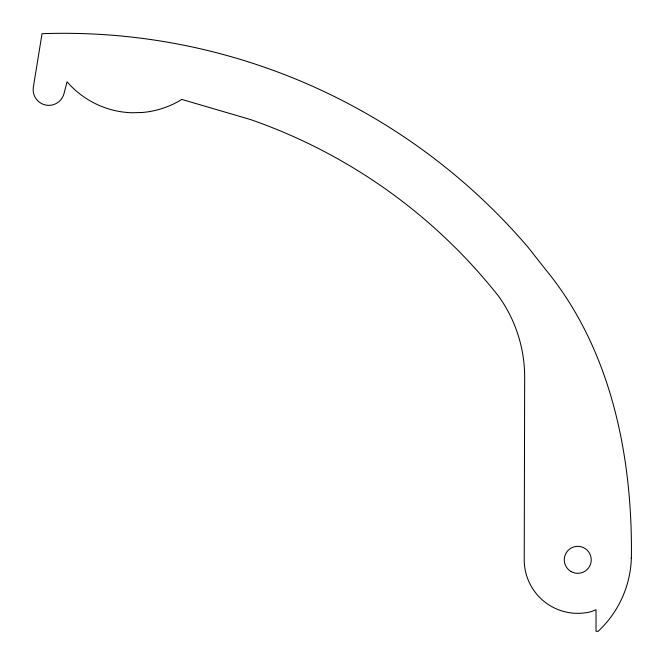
<?xml version="1.0" encoding="UTF-8"?>
<svg xmlns="http://www.w3.org/2000/svg" width="665" height="665" viewBox="0 0 665 665"><rect width="100%" height="100%" fill="white"/><g stroke="black" fill="none" stroke-linecap="round" stroke-linejoin="round"><path stroke-width="1" d="M631.285 558.051L631.276 559.822A104.521 104.521 0 0 1 598.159 631.309L596.023 631.309L596.023 609.689L591.609 611.517A53.516 53.516 0 0 1 524.236 559.822L524.66 377.022C524.677 348.385 515.533 319.865 498.866 296.582A543.446 543.446 0 0 0 250.481 119.542L181.819 99.426A89.434 89.434 0 0 1 142.185 112.493L131.662 112.751A89.434 89.434 0 0 1 67.057 81.787L64.006 93.599A15.677 15.677 0 0 1 45.777 105.062A15.677 15.677 0 0 1 33.3 87.506L42.028 33.691A610.852 610.852 0 0 1 527.91 247.072L545.45 269.35C611.019 348.867 632.548 456.115 631.393 556.979L631.285 558.051M570.986 571.484A13.483 13.483 0 0 0 591.243 559.855A13.483 13.483 0 0 0 571.044 548.126A13.483 13.483 0 0 0 570.986 571.484"/></g></svg>
